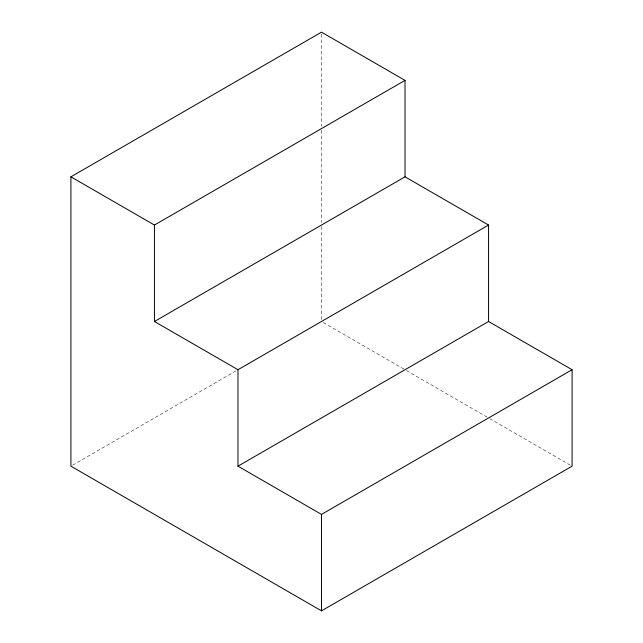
<?xml version="1.0" encoding="UTF-8"?>
<svg xmlns="http://www.w3.org/2000/svg" width="643" height="643" viewBox="0 0 643 643"><rect width="100%" height="100%" fill="white"/><g stroke="black" fill="none" stroke-linecap="round" stroke-linejoin="round"><path stroke-width="0.48" stroke-dasharray="3.21 2.41" d="M72.651 465.178L236.528 370.561M323.236 322.505L405.604 370.063M406.472 370.561L488.849 418.119M489.709 418.617L570.349 465.178M321.5 34.151L321.5 126.261M321.5 130.272L321.5 222.382M321.5 226.384L321.5 319.499"/><path stroke-width="0.96" d="M488.559 321.5L488.559 225.05L237.974 369.725L237.974 466.175L488.559 321.5L572.085 369.725L572.085 466.175L321.5 610.85L70.915 466.175L70.915 176.825L321.5 32.15L405.026 80.375L405.026 176.825L154.441 321.5L154.441 225.05L405.026 80.375M237.974 466.175L321.5 514.4L572.085 369.725M405.026 176.825L488.559 225.05M70.915 176.825L154.441 225.05M154.441 321.5L237.974 369.725M321.5 514.4L321.5 610.85"/></g></svg>
